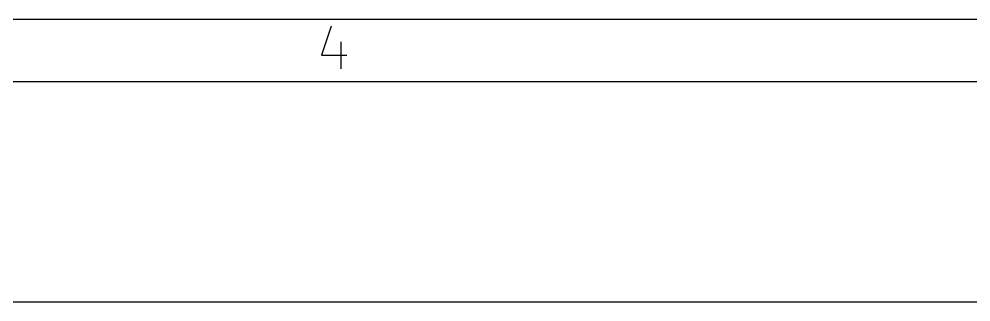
# Model space of a CAD drawing. Header units: millimetres. Extents: x 10 to 287, y -200 to -10.
# Drawn here: x 175.66 to 206.13, y -19.05 to -10 of the extents above; entities that cross this region are included whole.
import ezdxf

# ---------------------------------------------------------------- set-up
doc = ezdxf.new("R2010")
doc.units = ezdxf.units.MM
doc.layers.add('LIGHTGREEN', color=92, linetype='CONTINUOUS')
doc.layers.add('RED', color=14, linetype='CONTINUOUS')

msp = doc.modelspace()

# ---------------------------------------------------------------- linework, layer by layer
at = {"layer": 'LIGHTGREEN', "linetype": 'CONTINUOUS'}
msp.add_line((158.75, -19.05), (219.71, -19.05), dxfattribs=at)
at = {"layer": 'RED', "linetype": 'CONTINUOUS'}
for p, q in [((10, -10), (287.0022, -10)), ((185.6557, -10.2318), (185.3462, -11.1603)), ((185.9652, -10.727), (185.9652, -11.5937)), ((185.3462, -11.1603), (186.1509, -11.1603)), ((12, -12), (285.0022, -12))]:
    msp.add_line(p, q, dxfattribs=at)

doc.saveas('drawing.dxf')
